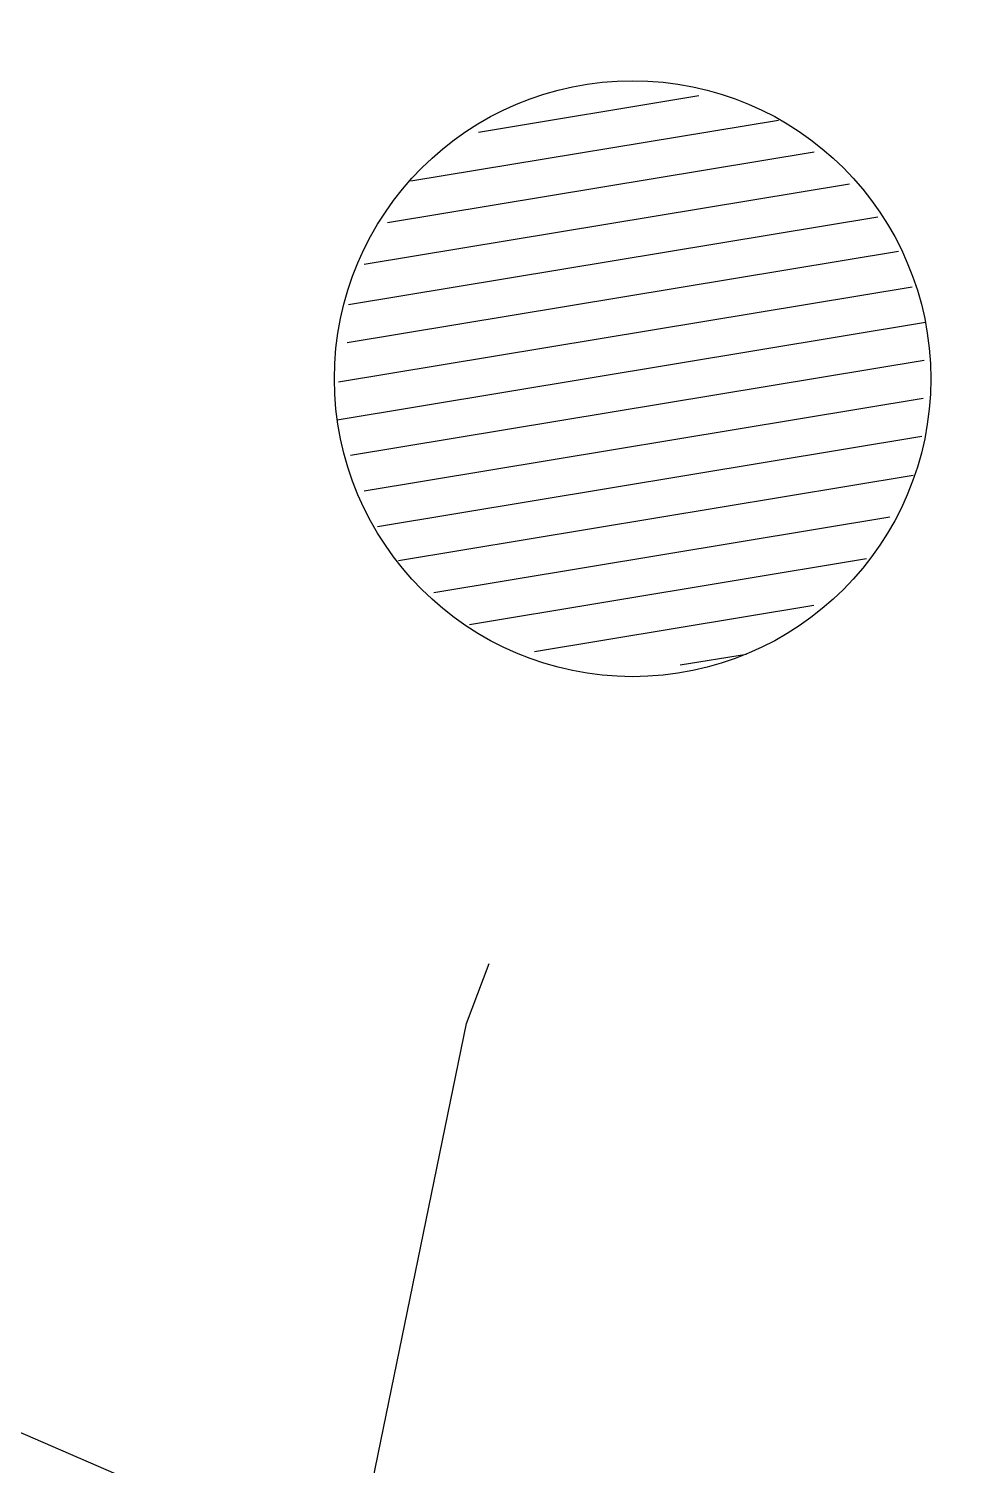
# Model space of a CAD drawing. Header units: metres. Extents: x -2743 to 126, y 13385 to 13916.
# Drawn here: x -1872.4818 to -1872.3564, y 13629.2574 to 13629.4502 of the extents above; entities that cross this region are included whole.
import ezdxf

# ---------------------------------------------------------------- set-up
doc = ezdxf.new("R2010")
doc.units = ezdxf.units.M
for name, color, linetype in [('link_улица Берзарина_борта$0$ДВ_ГП_П_Борт_Пониженный_бетонный', 7, 'Continuous'), ('output[1-12]_3_ДЖКХ-24_03233tp$0$Граница растительности и грунта', 7, 'Continuous'), ('output[1-12]_3_ДЖКХ-24_03233up$0$Кабель связи', 7, 'Continuous')]:
    doc.layers.add(name, color=color, linetype=linetype)

msp = doc.modelspace()

# ---------------------------------------------------------------- linework, layer by layer
at = {"layer": 'link_улица Берзарина_борта$0$ДВ_ГП_П_Борт_Пониженный_бетонный'}
msp.add_lwpolyline([(-1981.48352, 13697.83865), (-1919.72738, 13662.01023), (-1919.24957, 13661.66624), (-1918.85151, 13661.23993), (-1918.54344, 13660.74466), (-1918.33562, 13660.1938), (-1916.78767, 13654.43298), (-1916.38261, 13653.3528), (-1915.78452, 13652.3784), (-1915.0125, 13651.53512), (-1914.08562, 13650.84827), (-1901.55642, 13643.63392), (-1888.76634, 13636.90414), (-1875.7294, 13630.66598), (-1862.45967, 13624.9265), (-1862.22269, 13624.78873), (-1862.03495, 13624.59569), (-1861.90547, 13624.35958), (-1861.84329, 13624.09261), (-1861.85587, 13623.81879), (-1861.94023, 13623.56307), (-1862.08973, 13623.33909), (-1862.2977, 13623.16052), (-1869.74066, 13618.36758)], dxfattribs=at)
at = {"layer": 'output[1-12]_3_ДЖКХ-24_03233tp$0$Граница растительности и грунта'}
for points in [[(-1872.39185, 13629.4412), (-1872.42144, 13629.43629)], [(-1872.38116, 13629.4379), (-1872.43049, 13629.42972)], [(-1872.3764, 13629.43363), (-1872.43362, 13629.42413)], [(-1872.37163, 13629.42935), (-1872.43674, 13629.41854)], [(-1872.36786, 13629.42491), (-1872.43888, 13629.41312)], [(-1872.36506, 13629.4203), (-1872.43905, 13629.40802)], [(-1872.36326, 13629.41553), (-1872.44021, 13629.40276)], [(-1872.36145, 13629.41076), (-1872.44037, 13629.39767)], [(-1872.36162, 13629.40567), (-1872.43857, 13629.3929)], [(-1872.36179, 13629.40057), (-1872.43676, 13629.38813)], [(-1872.36196, 13629.39548), (-1872.43496, 13629.38336)], [(-1872.36311, 13629.39022), (-1872.43217, 13629.37876)], [(-1872.36624, 13629.38463), (-1872.4274, 13629.37448)], [(-1872.36937, 13629.37904), (-1872.42264, 13629.3702)], [(-1872.37644, 13629.3728), (-1872.41393, 13629.36658)], [(-1872.38549, 13629.36623), (-1872.39437, 13629.36476)]]:
    msp.add_lwpolyline(points, dxfattribs=at)
msp.add_circle((-1872.40075, 13629.40323), 0.04, dxfattribs=at)
at = {"layer": 'output[1-12]_3_ДЖКХ-24_03233up$0$Кабель связи'}
msp.add_lwpolyline([(-1872.43097, 13628.62594), (-1872.47939, 13628.80463), (-1872.47843, 13629.04639), (-1872.42303, 13629.31668), (-1872.41999, 13629.32472)], dxfattribs=at)

doc.saveas('drawing.dxf')
